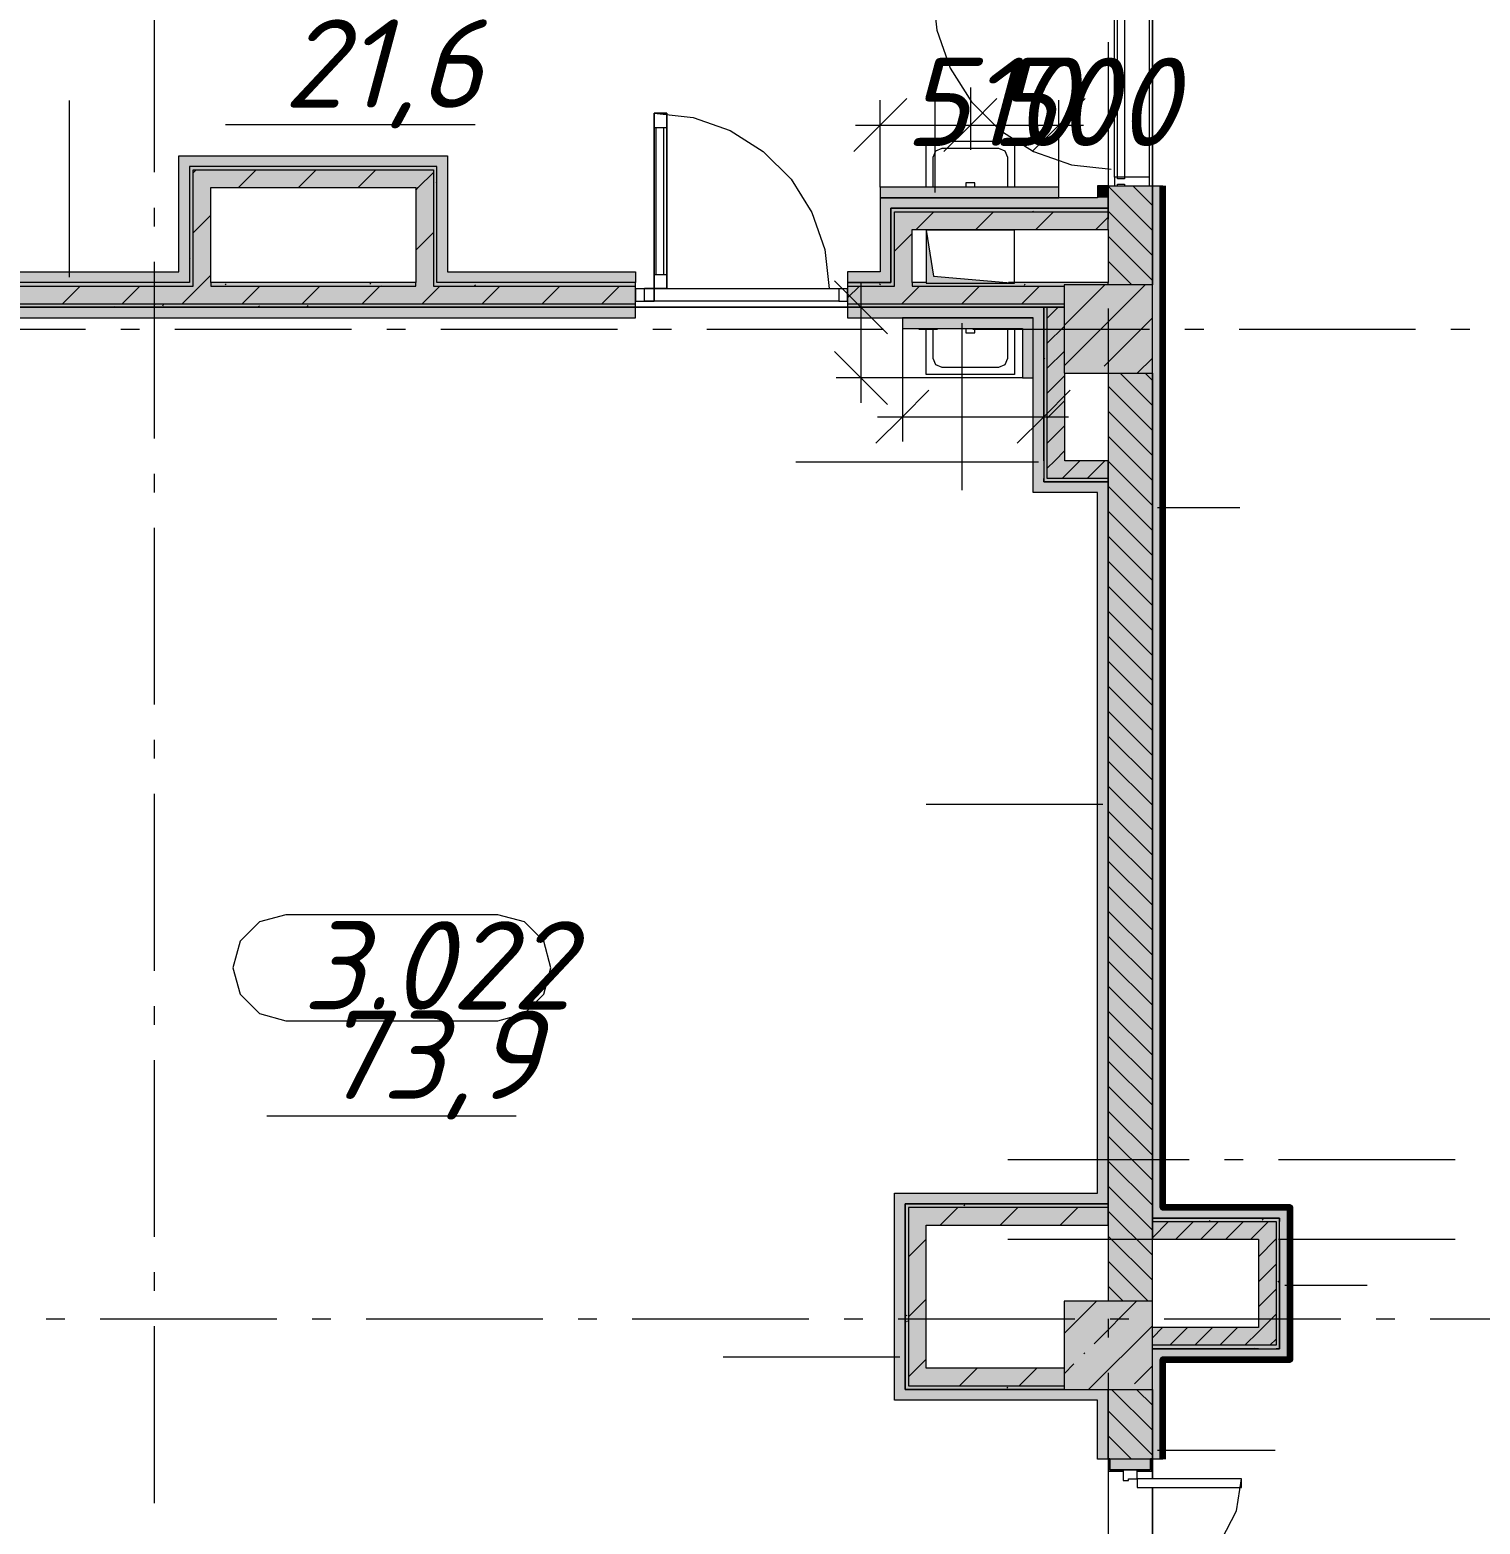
# Model space of a CAD drawing. Header units: millimetres. Extents: x -537608 to 253996, y -217170 to 186033.
# Drawn here: x -237480 to -229271, y 138509 to 146964 of the extents above; entities that cross this region are included whole.
import ezdxf

# ---------------------------------------------------------------- set-up
doc = ezdxf.new("R2010")
doc.units = ezdxf.units.MM
doc.layers.add('16) Лак 1.6м', color=160, linetype='Continuous', lineweight=90)
doc.layers.add('PDF _Геометрия', color=7, linetype='Continuous')
doc.layers.add('PDF _Текст', color=7, linetype='Continuous')
doc.layers.add('PDF _Сплошная заливка', color=7, linetype='Continuous', true_color=0xffffff)
doc.styles.add('PDF ISOCPEUR Italic', font='isocpeui.ttf')

msp = doc.modelspace()

# ---------------------------------------------------------------- hatches: boundary and pattern name
at = {"layer": 'PDF _Сплошная заливка', "transparency": 33554559}
h = msp.add_hatch(color=256, dxfattribs=at)
h.paths.add_polyline_path([(-231126.192, 136271.2587), (-231126.192, 136321.2589), (-231376.193, 136321.2589), (-231376.193, 136271.2587)], flags=0)
h.paths.add_polyline_path([(-231126.192, 136821.2584), (-231128.192, 137114.2584), (-231376.193, 137114.2584), (-231372.027, 136821.2584), (-231128.192, 136821.2584)], flags=0)
h.paths.add_polyline_path([(-231366.1925, 138876.2579), (-231126.192, 138878.2575), (-231128.192, 139271.2581), (-231376.193, 139271.2581), (-231374.1929, 138878.2575), (-231366.1925, 138878.2575)], flags=0)
h.paths.add_polyline_path([(-231222.6228, 139771.2585), (-231126.192, 139771.2585), (-231126.192, 145021.2577), (-231376.193, 145021.2577), (-231376.193, 139771.2585)], flags=0)
h.paths.add_polyline_path([(-231126.192, 145521.2574), (-231126.192, 146081.2579), (-231376.193, 146081.2579), (-231373.1056, 145521.2574), (-231206.8846, 145521.2574)], flags=0)
h.paths.add_polyline_path([(-231126.192, 147281.256), (-231126.192, 148521.2561), (-231376.193, 148521.2561), (-231376.193, 147281.256)], flags=0)
at = {"layer": 'PDF _Сплошная заливка', "true_color": 0xff7d7d, "transparency": 33554559}
for points in [[(-235176.1925, 146191.2566), (-235176.1925, 146251.2572), (-236636.1921, 146251.2572), (-236636.1921, 146191.2566), (-235779.5384, 146191.2566)], [(-236614.4085, 145534.257), (-236576.1914, 145534.257), (-236576.1914, 146191.2566), (-236636.1921, 146191.2566), (-236636.1921, 145534.257)], [(-236636.1921, 145534.257), (-236636.1921, 145594.2576), (-239776.1908, 145594.2576), (-239776.1908, 145534.257), (-238284.1467, 145534.257)], [(-231436.1936, 144346.2486), (-231376.193, 144346.2486), (-231376.193, 144406.2492), (-231741.1918, 144406.2492), (-231741.1918, 144346.2486), (-231605.1918, 144346.2486)], [(-231436.1936, 140321.2579), (-231436.1936, 140381.2574), (-232586.1916, 140381.2574), (-232586.1916, 140321.2579), (-231605.1918, 140321.2579)], [(-230406.1927, 140241.2574), (-230406.1927, 140301.2575), (-231126.192, 140301.2575), (-231126.192, 140241.2574), (-230770.3238, 140241.2574)], [(-230406.1927, 139501.249), (-230346.192, 139501.249), (-230346.192, 140301.2575), (-230406.1927, 140301.2575), (-230406.1927, 140121.2581)], [(-231436.1936, 139211.2575), (-231376.193, 139211.2575), (-231376.193, 139271.2581), (-232526.1931, 139271.2581), (-232526.1931, 139211.2575), (-231605.1918, 139211.2575)]]:
    msp.add_hatch(color=11, dxfattribs=at).paths.add_polyline_path(points)
at = {"layer": 'PDF _Сплошная заливка', "transparency": 33554559}
for points in [[(-235196.1913, 146171.2578), (-235176.1925, 146171.2578), (-235176.1925, 146191.2566), (-236556.1926, 146191.2566), (-236556.1926, 146171.2578), (-235779.5384, 146171.2578)], [(-235296.1917, 146071.2574), (-235196.1913, 146071.2574), (-235196.1913, 146171.2578), (-236456.1923, 146171.2578), (-236456.1923, 146071.2574), (-235779.5384, 146071.2574)], [(-231376.193, 145934.2563), (-231376.193, 145954.2573), (-232606.1925, 145954.2573), (-232606.1925, 145934.2563), (-231605.1918, 145934.2563)], [(-232606.1925, 145534.257), (-232586.1916, 145534.257), (-232586.1916, 145934.2563), (-232606.1925, 145934.2563), (-232606.1925, 145673.3119)], [(-232440.062, 145834.256), (-231376.193, 145834.256), (-231376.193, 145934.2563), (-232586.1916, 145934.2563), (-232586.1916, 145834.256), (-232486.1933, 145834.256)], [(-232586.1916, 145514.256), (-232486.1933, 145514.256), (-232486.1933, 145834.256), (-232586.1916, 145834.256), (-232586.1916, 145534.257)], [(-231741.1918, 144426.248), (-231721.193, 144426.248), (-231721.193, 145394.2568), (-231741.1918, 145394.2568), (-231741.1918, 144526.2484)], [(-231721.193, 144526.2484), (-231621.1926, 144526.2484), (-231621.1926, 145021.2577), (-231626.1917, 145021.2577), (-231626.1917, 145394.2568), (-231721.193, 145394.2568), (-231721.193, 144965.3626)], [(-231376.193, 144426.248), (-231376.193, 144526.2484), (-231721.193, 144526.2484), (-231721.193, 144426.248), (-231605.1918, 144426.248)], [(-231376.193, 144406.2492), (-231376.193, 144426.248), (-231741.1918, 144426.248), (-231741.1918, 144406.2492), (-231605.1918, 144406.2492)], [(-232526.1931, 139291.258), (-232506.1921, 139291.258), (-232506.1921, 140321.2579), (-232526.1931, 140321.2579), (-232526.1931, 139391.2584)], [(-231376.193, 140301.2575), (-231376.193, 140321.2579), (-232506.1921, 140321.2579), (-232506.1921, 140301.2575), (-231605.1918, 140301.2575)], [(-230426.1936, 140221.2575), (-230406.1927, 140221.2575), (-230406.1927, 140241.2574), (-231126.192, 140241.2574), (-231126.192, 140221.2575), (-230770.3238, 140221.2575)], [(-230526.1918, 140121.2581), (-230426.1936, 140121.2581), (-230426.1936, 140221.2575), (-231126.192, 140221.2575), (-231126.192, 140121.2581), (-230770.3238, 140121.2581)], [(-231605.1918, 139271.2581), (-231126.192, 139271.2581), (-231126.192, 139771.2585), (-231626.1917, 139771.2585), (-231626.1917, 139271.2581)], [(-230526.1918, 139521.2494), (-230526.1918, 139621.2498), (-231126.192, 139621.2498), (-231126.192, 139521.2494), (-230770.3238, 139521.2494)], [(-230426.1936, 139501.249), (-230426.1936, 139521.2494), (-231126.192, 139521.2494), (-231126.192, 139501.249), (-230526.1918, 139501.249)]]:
    msp.add_hatch(color=256, dxfattribs=at).paths.add_polyline_path(points)
at = {"layer": 'PDF _Сплошная заливка', "true_color": 0xbce362, "transparency": 33554559}
for points in [[(-231656.1932, 146014.258), (-231656.1932, 146074.2565), (-232666.1932, 146074.2565), (-232666.1932, 146014.258), (-232440.062, 146014.258)], [(-231861.1931, 145274.2577), (-231801.1924, 145274.2577), (-231801.1924, 145334.2562), (-232541.1927, 145334.2562), (-232541.1927, 145274.2577), (-232440.062, 145274.2577)]]:
    msp.add_hatch(color=63, dxfattribs=at).paths.add_polyline_path(points)
at = {"layer": 'PDF _Сплошная заливка', "true_color": 0xff7d7d, "transparency": 33554559}
h = msp.add_hatch(color=11, dxfattribs=at)
h.paths.add_polyline_path([(-232666.1932, 145534.257), (-232666.1932, 145594.2576), (-232851.1922, 145594.2576), (-232851.1922, 145534.257)], flags=0)
h.paths.add_polyline_path([(-234944.6682, 145534.257), (-234051.1925, 145534.257), (-234051.1925, 145594.2576), (-235176.1925, 145594.2576), (-235176.1925, 145534.257)], flags=0)
at = {"layer": 'PDF _Сплошная заливка', "transparency": 33554559}
h = msp.add_hatch(color=256, dxfattribs=at)
h.paths.add_polyline_path([(-232486.1933, 145514.256), (-231626.1917, 145514.256), (-231626.1917, 145521.2574), (-231376.193, 145521.2574), (-231376.193, 145534.257), (-232486.1933, 145534.257)], flags=0)
h.paths.add_polyline_path([(-232586.1916, 145514.256), (-232586.1916, 145534.257), (-232851.1922, 145534.257), (-232851.1922, 145514.256)], flags=0)
h.paths.add_polyline_path([(-234051.1925, 145514.256), (-234051.1925, 145534.257), (-235196.1913, 145534.257), (-235196.1913, 145514.256), (-234944.6682, 145514.256)], flags=0)
h.paths.add_polyline_path([(-235779.5384, 145514.256), (-235296.1917, 145514.256), (-235296.1917, 145534.257), (-236456.1923, 145534.257), (-236456.1923, 145514.256)], flags=0)
h.paths.add_polyline_path([(-236556.1926, 145514.256), (-236556.1926, 145534.257), (-239776.1908, 145534.257), (-239776.1908, 145521.2574), (-239526.192, 145521.2574), (-239526.192, 145514.256), (-236614.4085, 145514.256)], flags=0)
h = msp.add_hatch(color=256, dxfattribs=at)
h.paths.add_polyline_path([(-231626.1917, 145414.2578), (-231626.1917, 145514.256), (-232851.1922, 145514.256), (-232851.1922, 145414.2578), (-232440.062, 145414.2578)], flags=0)
h.paths.add_polyline_path([(-234051.1925, 145414.2578), (-234051.1925, 145514.256), (-239526.192, 145514.256), (-239526.192, 145414.2578), (-234944.6682, 145414.2578)], flags=0)
h = msp.add_hatch(color=256, dxfattribs=at)
h.paths.add_polyline_path([(-232440.062, 145394.2568), (-231626.1917, 145394.2568), (-231626.1917, 145414.2578), (-232851.1922, 145414.2578), (-232851.1922, 145394.2568)], flags=0)
h.paths.add_polyline_path([(-234944.6682, 145394.2568), (-234051.1925, 145394.2568), (-234051.1925, 145414.2578), (-239526.192, 145414.2578), (-239526.192, 145394.2568), (-235779.5384, 145394.2568)], flags=0)
at = {"layer": 'PDF _Сплошная заливка', "true_color": 0xff7d7d, "transparency": 33554559}
h = msp.add_hatch(color=11, dxfattribs=at)
h.paths.add_polyline_path([(-231741.1918, 145334.2562), (-231741.1918, 145394.2568), (-232851.1922, 145394.2568), (-232851.1922, 145334.2562), (-231801.1924, 145334.2562)], flags=0)
h.paths.add_polyline_path([(-234051.1925, 145334.2562), (-234051.1925, 145394.2568), (-239526.192, 145394.2568), (-239526.192, 145334.2562), (-234944.6682, 145334.2562)], flags=0)
h = msp.add_hatch(color=11, dxfattribs=at)
h.paths.add_polyline_path([(-231066.1935, 136631.2579), (-231066.1935, 137116.2582), (-231126.192, 137116.2582), (-231126.192, 136631.2579)], flags=0)
h.paths.add_polyline_path([(-231126.192, 138876.2579), (-231066.1935, 138876.2579), (-231066.1935, 139501.249), (-231126.192, 139501.249), (-231126.192, 139271.2581)], flags=0)
h = msp.add_hatch(color=11, dxfattribs=at)
h.paths.add_polyline_path([(-231380.8088, 136821.2584), (-231376.193, 136821.2584), (-231376.193, 137116.2582), (-231436.1936, 137116.2582), (-231436.1936, 136821.2584)], flags=0)
h.paths.add_polyline_path([(-231376.193, 138876.2579), (-231376.193, 139211.2575), (-231436.1936, 139211.2575), (-231436.1936, 138876.2579)], flags=0)

# ---------------------------------------------------------------- linework, layer by layer
at = {"layer": '16) Лак 1.6м'}
msp.add_lwpolyline([(-231066.1935, 138876.2579), (-231066.1935, 139441.2494), (-230346.192, 139441.2494), (-230346.192, 140301.2575), (-231066.1935, 140301.2575), (-231066.1935, 146081.2579)], dxfattribs=at)
at = {"layer": 'PDF _Геометрия', "color": 9, "lineweight": 9, "true_color": 0xc0c0c0}
for p, q in [((-231126.192, 147281.256), (-231126.192, 146081.2579)), ((-231126.192, 146081.2579), (-231126.192, 147281.256)), ((-232851.1922, 145394.2568), (-234051.1925, 145394.2568)), ((-234051.1925, 145394.2568), (-232851.1922, 145394.2568)), ((-231126.192, 138876.2579), (-231126.192, 138766.2576)), ((-231126.192, 138766.2576), (-231126.192, 138876.2579)), ((-231126.192, 138716.2574), (-231126.192, 137276.2585)), ((-231126.192, 137276.2585), (-231126.192, 138716.2574))]:
    msp.add_line(p, q, dxfattribs=at)
at = {"layer": 'PDF _Геометрия', "lineweight": 9}
for p, q in [((-231340.1934, 146131.2559), (-231340.1934, 147231.2558)), ((-231323.1936, 146131.2559), (-231323.1936, 147231.2558)), ((-231283.1918, 147231.2558), (-231283.1918, 146131.2559)), ((-231143.1917, 146131.2559), (-231143.1917, 147231.2558)), ((-232371.1934, 147187.2559), (-232345.8186, 146962.0656)), ((-232345.8186, 146962.0656), (-232270.9733, 146748.1654)), ((-232270.9733, 146748.1654), (-232150.4058, 146556.2855)), ((-232355.1474, 146044.2572), (-232355.1474, 146682.8878)), ((-232156.193, 146637.4153), (-232156.193, 146425.2826)), ((-237256.6561, 145564.2562), (-237256.6561, 146564.2557)), ((-232666.1932, 146425.2826), (-232666.1932, 146565.2827)), ((-232150.4058, 146556.2855), (-231990.1636, 146396.0433)), ((-231656.1932, 146425.2826), (-231656.1932, 146565.2827)), ((-233947.1919, 145500.2575), (-233947.1919, 146492.2567)), ((-233947.1919, 146492.2567), (-233875.1928, 146492.2567)), ((-233875.1928, 146492.2567), (-233947.1919, 146492.2567)), ((-233947.1919, 146492.2567), (-233947.1919, 145500.2575)), ((-233947.1919, 145500.2575), (-233947.1919, 146492.2567)), ((-233947.1919, 146492.2567), (-233726.4517, 146467.3857)), ((-233875.1928, 146492.2567), (-233875.1928, 145500.2575)), ((-233875.1928, 145500.2575), (-233875.1928, 146492.2567)), ((-233726.4517, 146467.3857), (-233516.7799, 146394.0174)), ((-233947.1919, 146412.2572), (-233875.1928, 146412.2572)), ((-233937.1914, 146412.2572), (-233937.1914, 145580.2569)), ((-233893.1915, 146412.2572), (-233893.1915, 145580.2569)), ((-233516.7799, 146394.0174), (-233328.6914, 146275.8331)), ((-232806.1933, 146425.2826), (-232156.193, 146425.2826)), ((-232666.1932, 146074.2565), (-232666.1932, 146425.2826)), ((-232156.193, 146425.2826), (-231516.193, 146425.2826)), ((-232156.193, 146425.2826), (-232156.193, 146285.2825)), ((-231990.1636, 146396.0433), (-231798.2838, 146275.4758)), ((-231656.1932, 146074.2565), (-231656.1932, 146425.2826)), ((-233328.6914, 146275.8331), (-233171.6162, 146118.758)), ((-231798.2838, 146275.4758), (-231584.3836, 146200.6305)), ((-236636.1921, 146191.2566), (-236636.1921, 146251.2572)), ((-236636.1921, 146251.2572), (-235176.1925, 146251.2572)), ((-236636.1921, 145594.2576), (-236636.1921, 146191.2566)), ((-235176.1925, 146191.2566), (-236576.1914, 146191.2566)), ((-236576.1914, 146191.2566), (-236576.1914, 145534.257)), ((-236556.1926, 146191.2566), (-236576.1914, 146191.2566)), ((-236576.1914, 146191.2566), (-236576.1914, 145534.257)), ((-236456.1923, 146191.2566), (-236556.1926, 146191.2566)), ((-235176.1925, 146191.2566), (-236456.1923, 146191.2566)), ((-235176.1925, 146251.2572), (-235116.1919, 146251.2572)), ((-235176.1925, 145594.2576), (-235176.1925, 146191.2566)), ((-235176.1925, 146171.2578), (-235176.1925, 146191.2566)), ((-235116.1919, 146251.2572), (-235116.1919, 145594.2576)), ((-231584.3836, 146200.6305), (-231359.1932, 146175.2558)), ((-236556.1926, 146154.37), (-236539.3049, 146171.2578)), ((-236556.1926, 145534.257), (-236556.1926, 146171.2578)), ((-236556.1926, 146171.2578), (-236456.1923, 146171.2578)), ((-236456.1923, 146171.2578), (-235196.1913, 146171.2578)), ((-236299.8943, 146071.2574), (-236199.8939, 146171.2578)), ((-235960.4833, 146071.2574), (-235860.4829, 146171.2578)), ((-235621.0724, 146071.2574), (-235521.0719, 146171.2578)), ((-235281.6614, 146071.2574), (-235196.1913, 146156.7254)), ((-235196.1913, 146171.2578), (-235196.1913, 146071.2574)), ((-235176.1925, 146071.2574), (-235176.1925, 146171.2578)), ((-233171.6162, 146118.758), (-233053.432, 145930.6695)), ((-231323.1936, 146131.2559), (-231340.1934, 146131.2559)), ((-231340.1934, 146131.2559), (-231340.1934, 146081.2579)), ((-231283.1918, 146131.2559), (-231323.1936, 146131.2559)), ((-231323.1936, 146121.2576), (-231323.1936, 146131.2559)), ((-231283.1918, 146121.2576), (-231323.1936, 146121.2576)), ((-231143.1917, 146131.2559), (-231283.1918, 146131.2559)), ((-231283.1918, 146131.2559), (-231283.1918, 146121.2576)), ((-231143.1917, 146081.2579), (-231143.1917, 146131.2559)), ((-236456.1923, 145534.257), (-236456.1923, 146071.2574)), ((-236456.1923, 146071.2574), (-235296.1917, 146071.2574)), ((-235296.1917, 146056.7249), (-235281.6614, 146071.2574)), ((-235296.1917, 146071.2574), (-235296.1917, 145534.257)), ((-235196.1913, 146071.2574), (-235196.1913, 145534.257)), ((-235176.1925, 145534.257), (-235176.1925, 146071.2574)), ((-231656.1932, 146074.2565), (-232666.1932, 146074.2565)), ((-232666.1932, 146074.2565), (-232666.1932, 146014.258)), ((-231436.1936, 146014.258), (-232666.1932, 146014.258)), ((-232666.1932, 146014.258), (-232666.1932, 145954.2573)), ((-232666.1932, 146014.258), (-231656.1932, 146014.258)), ((-231656.1932, 146014.258), (-231656.1932, 146074.2565)), ((-231376.193, 146081.2579), (-231436.1936, 146081.2579)), ((-231436.1936, 146081.2579), (-231436.1936, 146014.258)), ((-231376.193, 146014.258), (-231376.193, 146081.2579)), ((-231376.193, 146081.2579), (-231126.192, 146081.2579)), ((-231376.193, 146014.258), (-231376.193, 146081.2579)), ((-231126.192, 145828.9813), (-231376.193, 146078.98)), ((-231376.193, 145954.2573), (-231376.193, 146014.258)), ((-231376.193, 145954.2573), (-231376.193, 146014.258)), ((-231340.1934, 146081.2579), (-231323.1936, 146081.2579)), ((-231323.1936, 146081.2579), (-231323.1936, 146091.2561)), ((-231323.1936, 146091.2561), (-231283.1918, 146091.2561)), ((-231283.1918, 146091.2561), (-231283.1918, 146081.2579)), ((-231283.1918, 146081.2579), (-231143.1917, 146081.2579)), ((-231126.192, 145970.4023), (-231237.0476, 146081.2579)), ((-231126.192, 146081.2579), (-231066.1935, 146081.2579)), ((-231126.192, 145521.2574), (-231126.192, 146081.2579)), ((-231126.192, 146081.2579), (-231126.192, 145521.2574)), ((-231066.1935, 146081.2579), (-231066.1935, 140301.2575)), ((-233053.432, 145930.6695), (-232980.0636, 145720.9977)), ((-232666.1932, 145954.2573), (-232666.1932, 145594.2576)), ((-232606.1925, 145534.257), (-232606.1925, 145954.2573)), ((-232606.1925, 145954.2573), (-231376.193, 145954.2573)), ((-231376.193, 145954.2573), (-232606.1925, 145954.2573)), ((-232606.1925, 145954.2573), (-232606.1925, 145934.2563)), ((-232606.1925, 145934.2563), (-232606.1925, 145834.256)), ((-232586.1916, 145834.256), (-232586.1916, 145934.2563)), ((-232586.1916, 145934.2563), (-231376.193, 145934.2563)), ((-232463.9598, 145834.256), (-232363.9594, 145934.2563)), ((-232124.5488, 145834.256), (-232024.5484, 145934.2563)), ((-231785.1379, 145834.256), (-231685.1375, 145934.2563)), ((-231376.193, 145934.2563), (-231376.193, 145954.2573)), ((-231126.192, 145687.5601), (-231376.193, 145937.559)), ((-231376.193, 145834.256), (-231376.193, 145934.2563)), ((-236556.1926, 145814.9591), (-236456.1923, 145914.9594)), ((-231445.7269, 145834.256), (-231376.193, 145903.7899)), ((-235296.1917, 145717.314), (-235196.1913, 145817.3144)), ((-232606.1925, 145834.256), (-232606.1925, 145534.257)), ((-232586.1916, 145534.257), (-232586.1916, 145834.256)), ((-232586.1916, 145712.0242), (-232486.1933, 145812.0245)), ((-232486.1933, 145534.257), (-232486.1933, 145834.256)), ((-232486.1933, 145834.256), (-231376.193, 145834.256)), ((-231376.193, 145834.256), (-231376.193, 145534.257)), ((-231126.192, 145546.1391), (-231376.193, 145796.1379)), ((-232980.0636, 145720.9977), (-232955.1927, 145500.2575)), ((-239776.1908, 145594.2576), (-236636.1921, 145594.2576)), ((-235176.1925, 145534.257), (-235176.1925, 145594.2576)), ((-235116.1919, 145594.2576), (-234051.1925, 145594.2576)), ((-234051.1925, 145594.2576), (-234051.1925, 145534.257)), ((-232666.1932, 145594.2576), (-232851.1922, 145594.2576)), ((-232851.1922, 145594.2576), (-232851.1922, 145534.257)), ((-231242.7335, 145521.2574), (-231376.193, 145654.7169)), ((-236636.1921, 145534.257), (-239776.1908, 145534.257)), ((-236636.1921, 145534.257), (-239776.1908, 145534.257)), ((-239526.192, 145514.256), (-236556.1926, 145514.256)), ((-237296.3049, 145414.2578), (-237196.3044, 145514.256)), ((-236956.8939, 145414.2578), (-236856.8935, 145514.256)), ((-236576.1914, 145534.257), (-236636.1921, 145534.257)), ((-236576.1914, 145534.257), (-236636.1921, 145534.257)), ((-236617.483, 145414.2578), (-236517.4825, 145514.256)), ((-236556.1926, 145514.256), (-236556.1926, 145534.257)), ((-236517.4825, 145514.256), (-236456.1923, 145575.5484)), ((-235296.1917, 145534.257), (-236456.1923, 145534.257)), ((-236456.1923, 145534.257), (-236456.1923, 145514.256)), ((-236456.1923, 145514.256), (-235296.1917, 145514.256)), ((-236278.072, 145414.2578), (-236178.0715, 145514.256)), ((-235938.661, 145414.2578), (-235838.6606, 145514.256)), ((-235599.25, 145414.2578), (-235499.2496, 145514.256)), ((-235296.1917, 145514.256), (-235296.1917, 145534.257)), ((-235259.8391, 145414.2578), (-235159.8386, 145514.256)), ((-235196.1913, 145534.257), (-235196.1913, 145514.256)), ((-235196.1913, 145514.256), (-234051.1925, 145514.256)), ((-234051.1925, 145534.257), (-235176.1925, 145534.257)), ((-234051.1925, 145534.257), (-235176.1925, 145534.257)), ((-234920.4281, 145414.2578), (-234820.4277, 145514.256)), ((-234581.015, 145414.2578), (-234481.0167, 145514.256)), ((-234241.604, 145414.2578), (-234141.6057, 145514.256)), ((-234051.1925, 145514.256), (-234051.1925, 145534.257)), ((-234051.1925, 145414.2578), (-234051.1925, 145514.256)), ((-233947.1919, 145580.2569), (-233875.1928, 145580.2569)), ((-232851.1922, 145534.257), (-232851.1922, 145514.256)), ((-232666.1932, 145534.257), (-232851.1922, 145534.257)), ((-232851.1922, 145534.257), (-232666.1932, 145534.257)), ((-232851.1922, 145447.0236), (-232783.9597, 145514.256)), ((-232851.1922, 145514.256), (-232586.1916, 145514.256)), ((-232851.1922, 145514.256), (-232851.1922, 145414.2578)), ((-232776.0777, 145534.257), (-232776.0777, 144854.2573)), ((-232606.1925, 145534.257), (-232666.1932, 145534.257)), ((-232666.1932, 145534.257), (-232606.1925, 145534.257)), ((-232586.1916, 145514.256), (-232586.1916, 145534.257)), ((-232544.5491, 145414.2578), (-232444.5487, 145514.256)), ((-232405.8709, 145534.257), (-232486.1933, 145534.257)), ((-232486.1933, 145534.257), (-232486.1933, 145514.256)), ((-232486.1933, 145514.256), (-231626.1917, 145514.256)), ((-232205.1382, 145414.2578), (-232105.1378, 145514.256)), ((-231376.193, 145534.257), (-231940.3723, 145534.257)), ((-231865.7272, 145414.2578), (-231765.7268, 145514.256)), ((-231626.1917, 145518.8181), (-231623.7546, 145521.2574)), ((-231626.1917, 145062.6223), (-231167.5567, 145521.2574)), ((-231626.1917, 145290.7191), (-231395.6557, 145521.2574)), ((-231126.192, 145521.2574), (-231626.1917, 145521.2574)), ((-231626.1917, 145521.2574), (-231626.1917, 145021.2577)), ((-231376.193, 145521.2574), (-231376.193, 145534.257)), ((-231126.192, 145021.2577), (-231126.192, 145521.2574)), ((-234001.1922, 145499.2564), (-234051.1925, 145499.2564)), ((-234051.1925, 145499.2564), (-234051.1925, 145429.2574)), ((-234051.1925, 145429.2574), (-234001.1922, 145429.2574)), ((-233947.1919, 145500.2575), (-234001.1922, 145500.2575)), ((-234001.1922, 145500.2575), (-233947.1919, 145500.2575)), ((-232901.1923, 145499.2564), (-234001.1922, 145499.2564)), ((-234001.1922, 145429.2574), (-234001.1922, 145499.2564)), ((-232901.1923, 145429.2574), (-234001.1922, 145429.2574)), ((-233947.1919, 145428.2563), (-234001.1922, 145428.2563)), ((-234001.1922, 145428.2563), (-233947.1919, 145428.2563)), ((-233875.1928, 145500.2575), (-233947.1919, 145500.2575)), ((-233947.1919, 145500.2575), (-233875.1928, 145500.2575)), ((-233947.1919, 145500.2575), (-233947.1919, 145428.2563)), ((-233947.1919, 145428.2563), (-233947.1919, 145500.2575)), ((-232851.1922, 145499.2564), (-232901.1923, 145499.2564)), ((-232901.1923, 145499.2564), (-232901.1923, 145429.2574)), ((-232901.1923, 145429.2574), (-232851.1922, 145429.2574)), ((-232851.1922, 145429.2574), (-232851.1922, 145499.2564)), ((-239526.192, 145414.2578), (-234051.1925, 145414.2578)), ((-234051.1925, 145394.2568), (-239526.192, 145394.2568)), ((-239526.192, 145394.2568), (-234051.1925, 145394.2568)), ((-234051.1925, 145394.2568), (-234051.1925, 145414.2578)), ((-234051.1925, 145334.2562), (-234051.1925, 145394.2568)), ((-232776.0777, 145394.2568), (-232916.0757, 145394.2568)), ((-232851.1922, 145414.2578), (-231626.1917, 145414.2578)), ((-232851.1922, 145414.2578), (-232851.1922, 145394.2568)), ((-232851.1922, 145394.2568), (-231741.1918, 145394.2568)), ((-231741.1918, 145394.2568), (-232851.1922, 145394.2568)), ((-232851.1922, 145394.2568), (-232851.1922, 145334.2562)), ((-232563.9451, 145394.2568), (-232776.0777, 145394.2568)), ((-231741.1918, 145394.2568), (-231626.1917, 145394.2568)), ((-231721.193, 145394.2568), (-231741.1918, 145394.2568)), ((-231741.1918, 145394.2568), (-231741.1918, 145334.2562)), ((-231741.1918, 145334.2562), (-231741.1918, 145394.2568)), ((-231721.193, 145332.5166), (-231659.4527, 145394.2568)), ((-231721.193, 144526.2484), (-231721.193, 145394.2568)), ((-231626.1917, 145394.2568), (-231721.193, 145394.2568)), ((-231399.1649, 145061.5502), (-231126.192, 145334.5232)), ((-239466.1914, 145334.2562), (-234051.1925, 145334.2562)), ((-232851.1922, 145334.2562), (-231801.1924, 145334.2562)), ((-231801.1924, 145334.2562), (-232541.1927, 145334.2562)), ((-232541.1927, 145334.2562), (-232541.1927, 145274.2577)), ((-232541.1927, 145274.2577), (-231861.1931, 145274.2577)), ((-232541.1927, 145274.2577), (-232541.1927, 144774.5744)), ((-232204.9121, 145304.2569), (-232204.9121, 144359.2567)), ((-231861.1931, 145274.2577), (-231861.1931, 144994.2575)), ((-231801.1924, 145274.2577), (-231801.1924, 145334.2562)), ((-231801.1924, 144994.2575), (-231801.1924, 145274.2577)), ((-231801.1924, 144994.2575), (-231801.1924, 145274.2577)), ((-231741.1918, 145334.2562), (-231741.1918, 144526.2484)), ((-231741.1918, 144526.2484), (-231741.1918, 145334.2562)), ((-231721.193, 145191.0955), (-231626.1917, 145286.0946)), ((-231721.193, 145049.6745), (-231626.1917, 145144.6735)), ((-231211.3606, 145021.2577), (-231126.192, 145106.4242)), ((-231721.193, 144908.2534), (-231621.1926, 145008.2517)), ((-231626.1917, 145021.2577), (-231126.192, 145021.2577)), ((-231621.1926, 144526.2484), (-231621.1926, 145021.2577)), ((-231376.193, 145021.2577), (-231376.193, 144346.2486)), ((-231126.192, 144839.0317), (-231308.4179, 145021.2577)), ((-231126.192, 144980.4527), (-231166.9969, 145021.2577)), ((-231126.192, 140301.2575), (-231126.192, 145021.2577)), ((-231126.192, 145021.2577), (-231126.192, 140301.2575)), ((-232776.0777, 144994.2575), (-232916.0757, 144994.2575)), ((-231861.1931, 144994.2575), (-232776.0777, 144994.2575)), ((-231861.1931, 144994.2575), (-231801.1924, 144994.2575)), ((-231801.1924, 144346.2486), (-231801.1924, 144994.2575)), ((-231741.1918, 144986.7049), (-231741.1918, 144774.5744)), ((-231126.192, 144697.6106), (-231376.193, 144947.6094)), ((-231721.193, 144766.8324), (-231621.1926, 144866.8306)), ((-232681.1928, 144774.5744), (-231601.1916, 144774.5744)), ((-232541.1927, 144774.5744), (-232541.1927, 144634.5743)), ((-231741.1918, 144774.5744), (-231741.1918, 144634.5743)), ((-231126.192, 144556.1896), (-231376.193, 144806.1883)), ((-231721.193, 144625.4091), (-231621.1926, 144725.4096)), ((-231126.192, 144414.7685), (-231376.193, 144664.7673)), ((-231678.9326, 144526.2484), (-231621.1926, 144583.9885)), ((-231771.1932, 144518.683), (-233143.8474, 144518.683)), ((-231741.1918, 144526.2484), (-231741.1918, 144426.248)), ((-231721.193, 144483.9881), (-231678.9326, 144526.2484)), ((-231721.193, 144426.248), (-231721.193, 144526.2484)), ((-231637.512, 144426.248), (-231537.5116, 144526.2484)), ((-231376.193, 144526.2484), (-231621.1926, 144526.2484)), ((-231496.0888, 144426.248), (-231396.0905, 144526.2484)), ((-231376.193, 144426.248), (-231376.193, 144526.2484)), ((-231126.192, 144273.3474), (-231376.193, 144523.3462)), ((-231741.1918, 144426.248), (-231741.1918, 144406.2492)), ((-231741.1918, 144406.2492), (-231741.1918, 144426.248)), ((-231376.193, 144406.2492), (-231741.1918, 144406.2492)), ((-231741.1918, 144406.2492), (-231376.193, 144406.2492)), ((-231376.193, 144426.248), (-231721.193, 144426.248)), ((-231376.193, 144406.2492), (-231376.193, 144426.248)), ((-231376.193, 144346.2486), (-231376.193, 144406.2492)), ((-231741.1918, 144346.2486), (-231801.1924, 144346.2486)), ((-231436.1936, 144346.2486), (-231741.1918, 144346.2486)), ((-231436.1936, 140381.2574), (-231436.1936, 144346.2486)), ((-231126.192, 144131.9242), (-231376.193, 144381.9252)), ((-231376.193, 144346.2486), (-231376.193, 140321.2579)), ((-231376.193, 140321.2579), (-231376.193, 144346.2486)), ((-231126.192, 143990.5032), (-231376.193, 144240.5042)), ((-231096.1928, 144261.9605), (-230630.0439, 144261.9605)), ((-231126.192, 143849.0821), (-231376.193, 144099.0831)), ((-231126.192, 143707.661), (-231376.193, 143957.662)), ((-231126.192, 143566.24), (-231376.193, 143816.2388)), ((-231126.192, 143424.8189), (-231376.193, 143674.8178)), ((-231126.192, 143283.3979), (-231376.193, 143533.3967)), ((-231126.192, 143141.9747), (-231376.193, 143391.9756)), ((-231126.192, 143000.5531), (-231376.193, 143250.5546)), ((-231126.192, 142859.1326), (-231376.193, 143109.1335)), ((-231126.192, 142717.7115), (-231376.193, 142967.7109)), ((-231126.192, 142576.2904), (-231376.193, 142826.2903)), ((-231126.192, 142434.8683), (-231376.193, 142684.8693)), ((-231406.1922, 142580.675), (-232406.1917, 142580.675)), ((-231126.192, 142293.4473), (-231376.193, 142543.4466)), ((-231126.192, 142152.0262), (-231376.193, 142402.0261)), ((-231126.192, 142010.6052), (-231376.193, 142260.6051)), ((-231126.192, 141869.183), (-231376.193, 142119.1839)), ((-231126.192, 141727.7619), (-231376.193, 141977.7618)), ((-231126.192, 141586.3409), (-231376.193, 141836.3408)), ((-231126.192, 141444.9193), (-231376.193, 141694.9197)), ((-231126.192, 141303.4977), (-231376.193, 141553.4986)), ((-231126.192, 141162.0766), (-231376.193, 141412.0765)), ((-231126.192, 141020.6561), (-231376.193, 141270.6555)), ((-231126.192, 140879.2345), (-231376.193, 141129.2344)), ((-231126.192, 140737.8124), (-231376.193, 140987.8128)), ((-231126.192, 140596.3919), (-231376.193, 140846.3912)), ((-231126.192, 140454.9703), (-231376.193, 140704.9702)), ((-231126.192, 140313.5492), (-231376.193, 140563.5485)), ((-232586.1916, 140321.2579), (-232586.1916, 140381.2574)), ((-232586.1916, 140381.2574), (-231436.1936, 140381.2574)), ((-231126.192, 140172.1276), (-231376.193, 140422.1269)), ((-232586.1916, 139211.2575), (-232586.1916, 140321.2579)), ((-232506.1921, 140321.2579), (-232526.1931, 140321.2579)), ((-232526.1931, 140321.2579), (-232526.1931, 139391.2584)), ((-232526.1931, 139271.2581), (-232526.1931, 140321.2579)), ((-232526.1931, 140321.2579), (-231436.1936, 140321.2579)), ((-232406.1917, 140321.2579), (-232506.1921, 140321.2579)), ((-232406.1917, 140301.2575), (-232506.1921, 140301.2575)), ((-232506.1921, 140301.2575), (-232506.1921, 139391.2584)), ((-231376.193, 140321.2579), (-232406.1917, 140321.2579)), ((-231376.193, 140301.2575), (-232406.1917, 140301.2575)), ((-232326.9695, 140201.2576), (-232226.9691, 140301.2575)), ((-231987.5585, 140201.2576), (-231887.5582, 140301.2575)), ((-231648.1454, 140201.2576), (-231548.1472, 140301.2575)), ((-231436.1936, 140321.2579), (-231376.193, 140321.2579)), ((-231376.193, 140301.2575), (-231376.193, 140321.2579)), ((-231376.193, 140201.2576), (-231376.193, 140301.2575)), ((-231126.192, 140030.706), (-231376.193, 140280.7059)), ((-231126.192, 139771.2585), (-231126.192, 140301.2575)), ((-231126.192, 140301.2575), (-231126.192, 140241.2574)), ((-231066.1935, 140301.2575), (-230406.1927, 140301.2575)), ((-230406.1927, 140301.2575), (-230346.192, 140301.2575)), ((-230346.192, 140301.2575), (-230346.192, 139501.249)), ((-232406.1917, 139391.2584), (-232406.1917, 140201.2576)), ((-232406.1917, 140201.2576), (-231376.193, 140201.2576)), ((-231376.193, 140201.2576), (-231376.193, 139771.2585)), ((-231126.192, 140241.2574), (-230406.1927, 140241.2574)), ((-230406.1927, 140241.2574), (-231126.192, 140241.2574)), ((-231126.192, 140241.2574), (-231126.192, 140221.2575)), ((-231126.192, 140129.2413), (-231034.1769, 140221.2575)), ((-231126.192, 140221.2575), (-231126.192, 140121.2581)), ((-231126.192, 140221.2575), (-230426.1936, 140221.2575)), ((-230992.7562, 140121.2581), (-230892.7559, 140221.2575)), ((-230851.3352, 140121.2581), (-230751.3348, 140221.2575)), ((-230709.9119, 140121.2581), (-230609.9137, 140221.2575)), ((-230568.4909, 140121.2581), (-230468.4905, 140221.2575)), ((-230426.1936, 140221.2575), (-230426.1936, 140121.2581)), ((-230406.1927, 140241.2574), (-230406.1927, 140221.2575)), ((-230406.1927, 140221.2575), (-230406.1927, 140241.2574)), ((-230406.1927, 140121.2581), (-230406.1927, 140221.2575)), ((-232506.1921, 140022.034), (-232406.1917, 140122.0343)), ((-231126.192, 139889.2849), (-231376.193, 140139.2854)), ((-231126.192, 140121.2581), (-230526.1918, 140121.2581)), ((-230526.1918, 140022.1351), (-230427.0698, 140121.2581)), ((-230526.1918, 140121.2581), (-230526.1918, 139621.2498)), ((-230427.0698, 140121.2581), (-230426.1936, 140122.1355)), ((-230426.1936, 140121.2581), (-230426.1936, 139521.2494)), ((-230406.1927, 139501.249), (-230406.1927, 140121.2581)), ((-230406.1927, 140121.2581), (-230406.1927, 139501.249)), ((-231149.586, 139771.2585), (-231376.193, 139997.8638)), ((-230526.1918, 139880.7141), (-230426.1936, 139980.7128)), ((-231291.0092, 139771.2585), (-231376.193, 139856.4417)), ((-230526.1918, 139739.2925), (-230426.1936, 139839.2928)), ((-230376.1934, 139861.6152), (-229910.0424, 139861.6152)), ((-232506.1921, 139682.623), (-232406.1917, 139782.6223)), ((-231626.1917, 139588.2579), (-231443.1929, 139771.2585)), ((-231126.192, 139771.2585), (-231626.1917, 139771.2585)), ((-231626.1917, 139771.2585), (-231626.1917, 139271.2581)), ((-231456.1881, 139530.1643), (-231215.0939, 139771.2585)), ((-231126.192, 139271.2581), (-231126.192, 139771.2585)), ((-230526.1918, 139597.8709), (-230426.1936, 139697.8713)), ((-231486.9968, 139271.2581), (-231126.192, 139632.0609)), ((-231126.192, 139563.556), (-231068.4993, 139621.2498)), ((-230526.1918, 139621.2498), (-231126.192, 139621.2498)), ((-231027.0786, 139521.2494), (-230927.0782, 139621.2498)), ((-230885.6575, 139521.2494), (-230785.6572, 139621.2498)), ((-230744.2365, 139521.2494), (-230644.2361, 139621.2498)), ((-230602.8133, 139521.2494), (-230526.1918, 139597.8709)), ((-230526.1918, 139521.2494), (-231126.192, 139521.2494)), ((-231066.1935, 139501.249), (-231126.192, 139501.249)), ((-231126.192, 139501.249), (-231066.1935, 139501.249)), ((-230526.1918, 139501.249), (-231066.1935, 139501.249)), ((-231066.1935, 139501.249), (-230526.1918, 139501.249)), ((-230426.1936, 139521.2494), (-230526.1918, 139521.2494)), ((-230526.1918, 139501.249), (-230426.1936, 139501.249)), ((-230461.3922, 139521.2494), (-230426.1936, 139556.4502)), ((-230426.1936, 139501.249), (-230406.1927, 139501.249)), ((-230406.1927, 139501.249), (-230426.1936, 139501.249)), ((-230346.192, 139501.249), (-230346.192, 139441.2494)), ((-232556.1923, 139453.1219), (-233556.1919, 139453.1219)), ((-232458.1468, 139391.2584), (-232406.1917, 139443.2113)), ((-231513.2134, 139473.139), (-231508.4725, 139477.8803)), ((-230346.192, 139441.2494), (-231066.1935, 139441.2494)), ((-231066.1935, 139441.2494), (-231066.1935, 138876.2579)), ((-232526.1931, 139391.2584), (-232526.1931, 139291.258)), ((-232506.1921, 139343.212), (-232458.1468, 139391.2584)), ((-232506.1921, 139391.2584), (-232506.1921, 139291.258)), ((-231626.1917, 139391.2584), (-232406.1917, 139391.2584)), ((-232218.7341, 139291.258), (-232118.7359, 139391.2584)), ((-231879.3231, 139291.258), (-231779.3249, 139391.2584)), ((-231626.1917, 139360.1589), (-231570.2386, 139416.1142)), ((-231228.0913, 139302.0647), (-231126.192, 139403.9624)), ((-232526.1931, 139291.258), (-232526.1931, 139271.2581)), ((-232526.1931, 139271.2581), (-231626.1917, 139271.2581)), ((-231626.1917, 139271.2581), (-232526.1931, 139271.2581)), ((-232506.1921, 139291.258), (-231626.1917, 139291.258)), ((-231626.1917, 139271.2581), (-231126.192, 139271.2581)), ((-231376.193, 139211.2575), (-231376.193, 139271.2581)), ((-231376.193, 139271.2581), (-231376.193, 139211.2575)), ((-231126.192, 139040.7565), (-231356.6936, 139271.2581)), ((-231126.192, 139182.1786), (-231215.2726, 139271.2581)), ((-231126.192, 138876.2579), (-231126.192, 139271.2581)), ((-231126.192, 139271.2581), (-231126.192, 138876.2579)), ((-232526.1931, 139211.2575), (-232586.1916, 139211.2575)), ((-231436.1936, 139211.2575), (-232526.1931, 139211.2575)), ((-231436.1936, 138876.2579), (-231436.1936, 139211.2575)), ((-231376.193, 138876.2579), (-231376.193, 139211.2575)), ((-231376.193, 139211.2575), (-231376.193, 138876.2579)), ((-231126.192, 138899.3354), (-231376.193, 139149.3353)), ((-231244.5355, 138876.2579), (-231376.193, 139007.9142)), ((-231096.1928, 138927.1505), (-230430.8957, 138927.1505)), ((-231376.193, 138876.2579), (-231436.1936, 138876.2579)), ((-231366.1925, 138878.2575), (-231374.1929, 138878.2575)), ((-231374.1929, 138878.2575), (-231374.1929, 138808.2579)), ((-231366.1925, 138816.2578), (-231366.1925, 138878.2575)), ((-231136.1925, 138876.2579), (-231366.1925, 138876.2579)), ((-231366.1925, 138876.2579), (-231366.1925, 138816.2578)), ((-231136.1925, 138878.2575), (-231136.1925, 138816.2578)), ((-231128.192, 138878.2575), (-231136.1925, 138878.2575)), ((-231136.1925, 138816.2578), (-231136.1925, 138876.2579)), ((-231128.192, 138808.2579), (-231128.192, 138878.2575)), ((-231066.1935, 138876.2579), (-231126.192, 138876.2579)), ((-231374.1929, 138808.2579), (-231291.1922, 138808.2579)), ((-231291.1922, 138816.2578), (-231366.1925, 138816.2578)), ((-231366.1925, 138816.2578), (-231136.1925, 138816.2578)), ((-231211.1927, 138816.2578), (-231291.1922, 138816.2578)), ((-231291.1922, 138816.2578), (-231291.1922, 138756.2576)), ((-231291.1922, 138808.2579), (-231291.1922, 138816.2578)), ((-231291.1922, 138756.2576), (-231261.1929, 138756.2576)), ((-231261.1929, 138756.2576), (-231261.1929, 138766.2576)), ((-231261.1929, 138766.2576), (-231211.1927, 138766.2576)), ((-231211.1927, 138766.2576), (-231211.1927, 138816.2578)), ((-231136.1925, 138816.2578), (-231211.1927, 138816.2578)), ((-231211.1927, 138816.2578), (-231211.1927, 138808.2579)), ((-231211.1927, 138808.2579), (-231128.192, 138808.2579)), ((-230621.1931, 138766.2576), (-231211.1927, 138766.2576)), ((-231211.1927, 138766.2576), (-231211.1927, 138716.2574)), ((-230650.0685, 138583.9385), (-230621.1931, 138766.2576)), ((-230621.1931, 138716.2574), (-230621.1931, 138766.2576)), ((-231211.1927, 138716.2574), (-230621.1931, 138716.2574)), ((-230733.8721, 138419.4644), (-230650.0685, 138583.9385))]:
    msp.add_line(p, q, dxfattribs=at)
at = {"layer": 'PDF _Геометрия', "color": 253, "lineweight": 9, "true_color": 0xaaaaaa}
for p, q in [((-236776.1922, 147157.881), (-236776.1922, 146157.8793)), ((-231376.193, 146893.6706), (-231376.193, 145893.671)), ((-236372.3777, 146427.6013), (-234959.4654, 146427.6013)), ((-232406.1917, 146074.2565), (-232406.1917, 146334.2579)), ((-232406.1917, 146334.2579), (-231906.1919, 146334.2579)), ((-232366.192, 146244.258), (-232351.5476, 146279.6137)), ((-232351.5476, 146279.6137), (-232316.1918, 146294.2582)), ((-232316.1918, 146294.2582), (-231996.1919, 146294.2582)), ((-231996.1919, 146294.2582), (-231960.8383, 146279.6137)), ((-231960.8383, 146279.6137), (-231946.1917, 146244.258)), ((-231906.1919, 146334.2579), (-231906.1919, 146074.2565)), ((-232366.192, 146074.2565), (-232366.192, 146244.258)), ((-231946.1917, 146244.258), (-231946.1917, 146074.2565)), ((-232131.1929, 146099.2695), (-232181.193, 146099.2695)), ((-232181.193, 146099.2695), (-232181.193, 146074.2565)), ((-232131.1929, 146074.2565), (-232131.1929, 146099.2695)), ((-236776.1922, 145957.8807), (-236776.1922, 145852.0458)), ((-232405.8709, 145831.2569), (-232405.8709, 145531.2579)), ((-231905.8712, 145831.2569), (-232405.8709, 145831.2569)), ((-232405.8709, 145831.2569), (-232365.8712, 145571.2576)), ((-231905.8712, 145531.2579), (-231905.8712, 145831.2569)), ((-231376.193, 145693.6702), (-231376.193, 145587.8375)), ((-236776.1922, 145652.0472), (-236776.1922, 144652.0476)), ((-232405.8709, 145531.2579), (-231905.8712, 145531.2579)), ((-232365.8712, 145571.2576), (-231905.8712, 145531.2579)), ((-231376.193, 145387.8368), (-231376.193, 144387.8372)), ((-238164.7869, 145271.2564), (-237164.7852, 145271.2564)), ((-236964.7866, 145271.2564), (-236858.9518, 145271.2564)), ((-236658.9531, 145271.2564), (-235658.9535, 145271.2564)), ((-235458.9528, 145271.2564), (-235353.1201, 145271.2564)), ((-235153.1193, 145271.2564), (-234153.1197, 145271.2564)), ((-233953.1189, 145271.2564), (-233847.2863, 145271.2564)), ((-233647.2876, 145271.2564), (-232647.2859, 145271.2564)), ((-232447.2873, 145271.2564), (-232341.4546, 145271.2564)), ((-232406.1917, 145014.2563), (-232406.1917, 145274.2577)), ((-232366.192, 145104.2562), (-232366.192, 145274.2577)), ((-232181.193, 145274.2577), (-232181.193, 145249.2447)), ((-232141.4538, 145271.2564), (-231141.4543, 145271.2564)), ((-232131.1929, 145249.2447), (-232131.1929, 145274.2577)), ((-231946.1938, 145274.2577), (-231946.1938, 145104.2562)), ((-231906.1919, 145274.2577), (-231906.1919, 145014.2563)), ((-230941.4535, 145271.2564), (-230835.6208, 145271.2564)), ((-230635.62, 145271.2564), (-229635.6205, 145271.2564)), ((-229435.6218, 145271.2564), (-229329.7869, 145271.2564)), ((-232181.193, 145249.2447), (-232131.1929, 145249.2447)), ((-232351.5476, 145068.9003), (-232366.192, 145104.2562)), ((-231946.1938, 145104.2562), (-231960.8383, 145068.9003)), ((-231906.1919, 145014.2563), (-232406.1917, 145014.2563)), ((-232316.1918, 145054.256), (-232351.5476, 145068.9003)), ((-231996.194, 145054.256), (-232316.1918, 145054.256)), ((-231960.8383, 145068.9003), (-231996.194, 145054.256)), ((-236776.1922, 144452.0469), (-236776.1922, 144346.2142)), ((-231376.193, 144187.8364), (-231376.193, 144082.0037)), ((-236776.1922, 144146.2134), (-236776.1922, 143146.2138)), ((-231376.193, 143882.0029), (-231376.193, 142882.0039)), ((-236776.1922, 142946.2142), (-236776.1922, 142840.3804)), ((-236776.1922, 142640.3806), (-236776.1922, 141640.3811)), ((-231376.193, 142682.0037), (-231376.193, 142576.171)), ((-231376.193, 142376.1707), (-231376.193, 141376.1706)), ((-236030.7751, 141957.3788), (-236180.7756, 141917.1858)), ((-234830.7748, 141957.3788), (-236030.7751, 141957.3788)), ((-234680.7764, 141917.1858), (-234830.7748, 141957.3788)), ((-236180.7756, 141917.1858), (-236290.5828, 141807.3792)), ((-234570.9671, 141807.3792), (-234680.7764, 141917.1858)), ((-236290.5828, 141807.3792), (-236330.7762, 141657.3797)), ((-234530.7758, 141657.3797), (-234570.9671, 141807.3792)), ((-236330.7762, 141657.3797), (-236290.5828, 141507.3791)), ((-234570.9671, 141507.3791), (-234530.7758, 141657.3797)), ((-236290.5828, 141507.3791), (-236180.7756, 141397.5721)), ((-234680.7764, 141397.5721), (-234570.9671, 141507.3791)), ((-236776.1922, 141440.3803), (-236776.1922, 141334.5481)), ((-236180.7756, 141397.5721), (-236030.7751, 141357.3791)), ((-234830.7748, 141357.3791), (-234680.7764, 141397.5721)), ((-236030.7751, 141357.3791), (-234830.7748, 141357.3791)), ((-236776.1922, 141134.5479), (-236776.1922, 140134.5473)), ((-231376.193, 141176.1709), (-231376.193, 141070.3372)), ((-231376.193, 140870.3374), (-231376.193, 139870.3379)), ((-236139.8136, 140819.3442), (-234726.9013, 140819.3442)), ((-230917.4201, 140571.2577), (-231944.943, 140571.2577)), ((-230611.5865, 140571.2577), (-230717.4215, 140571.2577)), ((-229411.5884, 140571.2577), (-230411.588, 140571.2577)), ((-231944.943, 140121.2581), (-230917.4201, 140121.2581)), ((-230717.4215, 140121.2581), (-230611.5865, 140121.2581)), ((-230411.588, 140121.2581), (-229411.5884, 140121.2581)), ((-236776.1922, 139934.5481), (-236776.1922, 139828.7148)), ((-237388.124, 139671.257), (-237282.2891, 139671.257)), ((-237082.2905, 139671.257), (-236082.2909, 139671.257)), ((-235882.2902, 139671.257), (-235776.4575, 139671.257)), ((-235576.4567, 139671.257), (-234576.4571, 139671.257)), ((-234376.4564, 139671.257), (-234270.6237, 139671.257)), ((-234070.6229, 139671.257), (-233070.6233, 139671.257)), ((-232870.6247, 139671.257), (-232764.7899, 139671.257)), ((-232564.7912, 139671.257), (-231564.7917, 139671.257)), ((-231376.193, 139670.3382), (-231376.193, 139564.5049)), ((-231364.7909, 139671.257), (-231258.9582, 139671.257)), ((-231058.9574, 139671.257), (-230058.9578, 139671.257)), ((-229858.957, 139671.257), (-229753.1244, 139671.257)), ((-229553.1257, 139671.257), (-228553.124, 139671.257)), ((-236776.1922, 139628.7141), (-236776.1922, 138628.7145)), ((-231376.193, 139364.5047), (-231376.193, 138364.5054)), ((-231376.193, 139226.2582), (-231376.193, 139218.2578))]:
    msp.add_line(p, q, dxfattribs=at)
at = {"layer": 'PDF _Геометрия', "lineweight": 20}
for p, q in [((-232516.1926, 146575.2832), (-232666.1932, 146425.2826)), ((-232006.1924, 146575.2832), (-232156.193, 146425.2826)), ((-231506.1926, 146575.2832), (-231656.1932, 146425.2826)), ((-232666.1932, 146425.2826), (-232816.1916, 146275.282)), ((-232156.193, 146425.2826), (-232306.1935, 146275.282)), ((-231656.1932, 146425.2826), (-231806.1916, 146275.282)), ((-232776.0777, 145394.2568), (-232926.0762, 145544.2574)), ((-232626.0772, 145244.2563), (-232776.0777, 145394.2568)), ((-232776.0777, 144994.2575), (-232926.0762, 145144.2581)), ((-232626.0772, 144844.2569), (-232776.0777, 144994.2575)), ((-232391.1921, 144924.5728), (-232541.1927, 144774.5744)), ((-231591.1934, 144924.5728), (-231741.1918, 144774.5744)), ((-232541.1927, 144774.5744), (-232691.1933, 144624.5738)), ((-231741.1918, 144774.5744), (-231891.1923, 144624.5738))]:
    msp.add_line(p, q, dxfattribs=at)
at = {"layer": 'PDF _Геометрия', "color": 8, "lineweight": 9, "true_color": 0x787878}
for p, q in [((-235451.9643, 146191.2566), (-235452.8621, 146189.7043)), ((-235176.1925, 146095.5319), (-235178.6189, 146099.7366)), ((-231798.1869, 145934.2563), (-231800.5508, 145938.3491)), ((-236573.4249, 145671.2279), (-236576.1914, 145666.4375)), ((-236369.9127, 145521.5179), (-236373.2648, 145527.3244)), ((-235550.7956, 145525.165), (-235554.1478, 145530.9716)), ((-235490.345, 145515.1818), (-235490.879, 145514.256)), ((-234958.4536, 145515.2012), (-234961.8078, 145521.0077)), ((-232667.429, 145527.8153), (-232670.7811, 145522.0088)), ((-231848.312, 145524.1682), (-231851.6641, 145518.3617)), ((-237000.3448, 145394.2568), (-237002.7949, 145398.5003)), ((-236772.6657, 145406.3069), (-236776.0178, 145412.1134)), ((-236725.826, 145407.265), (-236729.1781, 145401.4563)), ((-236180.3236, 145396.3409), (-236183.6778, 145402.1496)), ((-235906.709, 145403.6179), (-235910.0612, 145397.8092)), ((-234268.475, 145396.3216), (-234269.6677, 145394.2568)), ((-231721.053, 145394.2568), (-231722.5278, 145396.8081)), ((-231736.7459, 145107.8042), (-231740.1002, 145101.9977)), ((-232188.0308, 140310.2864), (-232191.3851, 140316.094)), ((-232526.1931, 140177.8162), (-232523.4868, 140177.8162)), ((-230800.7257, 140226.642), (-230803.8346, 140221.2575)), ((-230498.9979, 140229.5932), (-230502.35, 140235.4003)), ((-232526.1931, 139873.0162), (-232523.4868, 139873.0162)), ((-230411.5836, 139884.6545), (-230414.9379, 139878.8474)), ((-232516.9827, 139692.3963), (-232520.3349, 139686.5887)), ((-232512.7608, 139653.5338), (-232516.1129, 139659.3409)), ((-230547.758, 139501.249), (-230549.5018, 139504.2717)), ((-232526.1931, 139466.6161), (-232523.4868, 139466.6161)), ((-231943.9957, 139278.006), (-231947.3478, 139283.812))]:
    msp.add_line(p, q, dxfattribs=at)
at = {"layer": 'PDF _Сплошная заливка', "lineweight": 35, "transparency": 33554559}
for points in [[(-236556.1926, 145534.257), (-236556.1926, 146191.2566), (-236576.1914, 145534.257), (-236576.1914, 146191.2566)], [(-236456.1923, 145514.256), (-236456.1923, 146171.2578), (-236556.1926, 145514.256), (-236556.1926, 146171.2578)], [(-235176.1925, 145534.257), (-235176.1925, 146171.2578), (-235196.1913, 145534.257), (-235196.1913, 146171.2578)], [(-235196.1913, 145514.256), (-235196.1913, 146071.2574), (-235296.1917, 145514.256), (-235296.1917, 146071.2574)], [(-231626.1917, 145021.2577), (-231126.192, 145021.2577), (-231626.1917, 145521.2574), (-231126.192, 145521.2574)], [(-232406.1917, 139391.2584), (-232406.1917, 140301.2575), (-232506.1921, 139391.2584), (-232506.1921, 140301.2575)], [(-232406.1917, 140201.2576), (-231376.193, 140201.2576), (-232406.1917, 140301.2575), (-231376.193, 140301.2575)], [(-230406.1927, 139501.249), (-230406.1927, 140221.2575), (-230426.1936, 139501.249), (-230426.1936, 140221.2575)], [(-230426.1936, 139521.2494), (-230426.1936, 140121.2581), (-230526.1918, 139521.2494), (-230526.1918, 140121.2581)], [(-231626.1917, 139291.258), (-231626.1917, 139391.2584), (-232506.1921, 139291.258), (-232506.1921, 139391.2584)], [(-231626.1917, 139271.2581), (-231626.1917, 139291.258), (-232526.1931, 139271.2581), (-232526.1931, 139291.258)]]:
    msp.add_solid(points, dxfattribs=at)
at = {"layer": 'PDF _Сплошная заливка', "color": 11, "lineweight": 35, "true_color": 0xff7d7d, "transparency": 33554559}
for points in [[(-235116.1919, 145594.2576), (-235116.1919, 146251.2572), (-235176.1925, 145594.2576), (-235176.1925, 146251.2572)], [(-232666.1932, 145954.2573), (-231376.193, 145954.2573), (-232666.1932, 146014.258), (-231376.193, 146014.258)], [(-231376.193, 146014.258), (-231376.193, 146081.2579), (-231436.1936, 146014.258), (-231436.1936, 146081.2579)], [(-231066.1935, 140301.2575), (-231066.1935, 146081.2579), (-231126.192, 140301.2575), (-231126.192, 146081.2579)], [(-232606.1925, 145534.257), (-232606.1925, 145954.2573), (-232666.1932, 145534.257), (-232666.1932, 145954.2573)], [(-231741.1918, 144346.2486), (-231741.1918, 145334.2562), (-231801.1924, 144346.2486), (-231801.1924, 145334.2562)], [(-231376.193, 140321.2579), (-231376.193, 144346.2486), (-231436.1936, 140321.2579), (-231436.1936, 144346.2486)], [(-232526.1931, 139211.2575), (-232526.1931, 140321.2579), (-232586.1916, 139211.2575), (-232586.1916, 140321.2579)], [(-231066.1935, 139441.2494), (-230346.192, 139441.2494), (-231066.1935, 139501.249), (-230346.192, 139501.249)]]:
    msp.add_solid(points, dxfattribs=at)
at = {"layer": 'PDF _Сплошная заливка', "color": 254, "lineweight": 35, "true_color": 0xe2e2e2, "transparency": 33554559}
msp.add_solid([(-231905.8712, 145531.2579), (-232365.8712, 145571.2576), (-232405.8709, 145531.2579), (-232405.8709, 145831.2569)], dxfattribs=at)
at = {"layer": 'PDF _Сплошная заливка', "color": 63, "lineweight": 35, "true_color": 0xbce362, "transparency": 33554559}
msp.add_solid([(-231801.1924, 144994.2575), (-231801.1924, 145274.2577), (-231861.1931, 144994.2575), (-231861.1931, 145274.2577)], dxfattribs=at)
at = {"layer": 'PDF _Сплошная заливка', "color": 7, "lineweight": 35, "true_color": 0xf4f4f4, "transparency": 33554559}
msp.add_solid([(-231366.1925, 138816.2578), (-231136.1925, 138816.2578), (-231366.1925, 138876.2579), (-231136.1925, 138876.2579)], dxfattribs=at)

# ---------------------------------------------------------------- texts
at = {"layer": 'PDF _Текст', "char_height": 500, "attachment_point": 4, "style": 'PDF ISOCPEUR Italic'}
for s, insert in [('21,6', (-236045.6692, 146714.9765)), ('510', (-232530.5183, 146556.8006)), ('500', (-232038.9259, 146556.8006)), ('3.022', (-235938.1077, 141670.6699)), ('73,9', (-235839.1063, 141106.721))]:
    msp.add_mtext(s, dxfattribs=dict(at, insert=insert))

doc.saveas('drawing.dxf')
